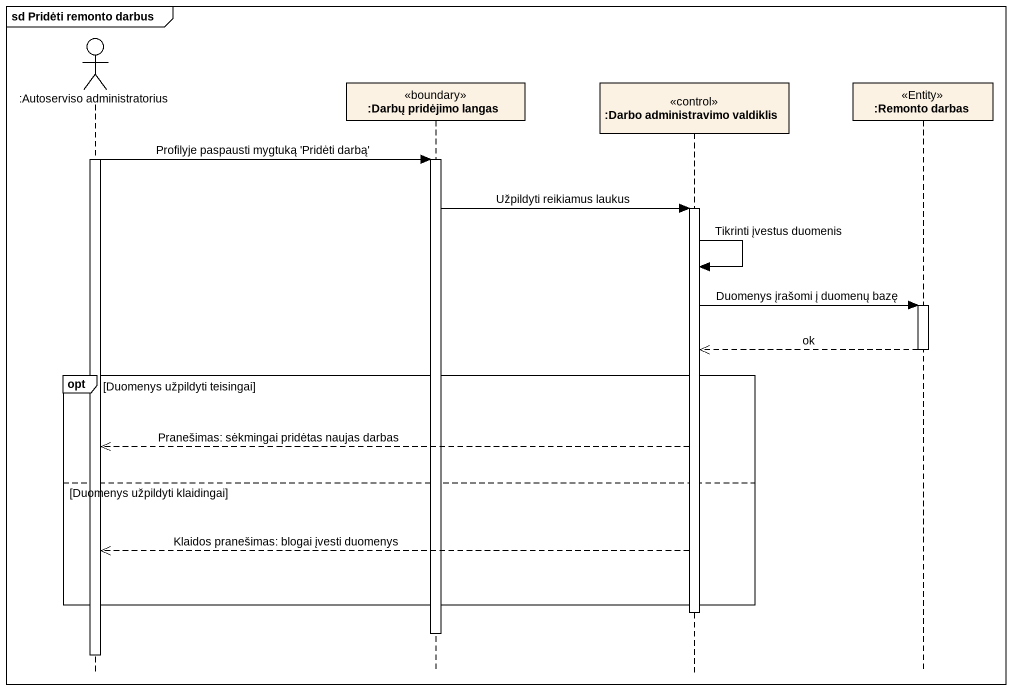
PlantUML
@startuml
mainframe sd Pridėti remonto darbus
hide footbox
actor ":Autoserviso administratorius" as Autoserviso_administratorius
participant ":Darbų pridėjimo langas" as Darbų_pridėjimo_langas <<boundary>>
participant ":Darbo administravimo valdiklis" as Darbo_administravimo <<control>>
participant ":Remonto darbas" as Remonto_darbas <<Entity>>

activate Autoserviso_administratorius
Autoserviso_administratorius -> Darbų_pridėjimo_langas : Profilyje paspausti mygtuką 'Pridėti darbą'
activate Darbų_pridėjimo_langas
Darbų_pridėjimo_langas -> Darbo_administravimo : Užpildyti reikiamus laukus
activate Darbo_administravimo
Darbo_administravimo -> Darbo_administravimo : Tikrinti įvestus duomenis
Darbo_administravimo -> Remonto_darbas : Duomenys įrašomi į duomenų bazę
activate Remonto_darbas
Remonto_darbas -->> Darbo_administravimo : ok
deactivate Remonto_darbas
opt Duomenys užpildyti teisingai
  Darbo_administravimo -->> Autoserviso_administratorius : Pranešimas: sėkmingai pridėtas naujas darbas
else Duomenys užpildyti klaidingai
  Darbo_administravimo -->> Autoserviso_administratorius : Klaidos pranešimas: blogai įvesti duomenys
end
deactivate Darbo_administravimo
deactivate Darbų_pridėjimo_langas
deactivate Autoserviso_administratorius
@enduml
